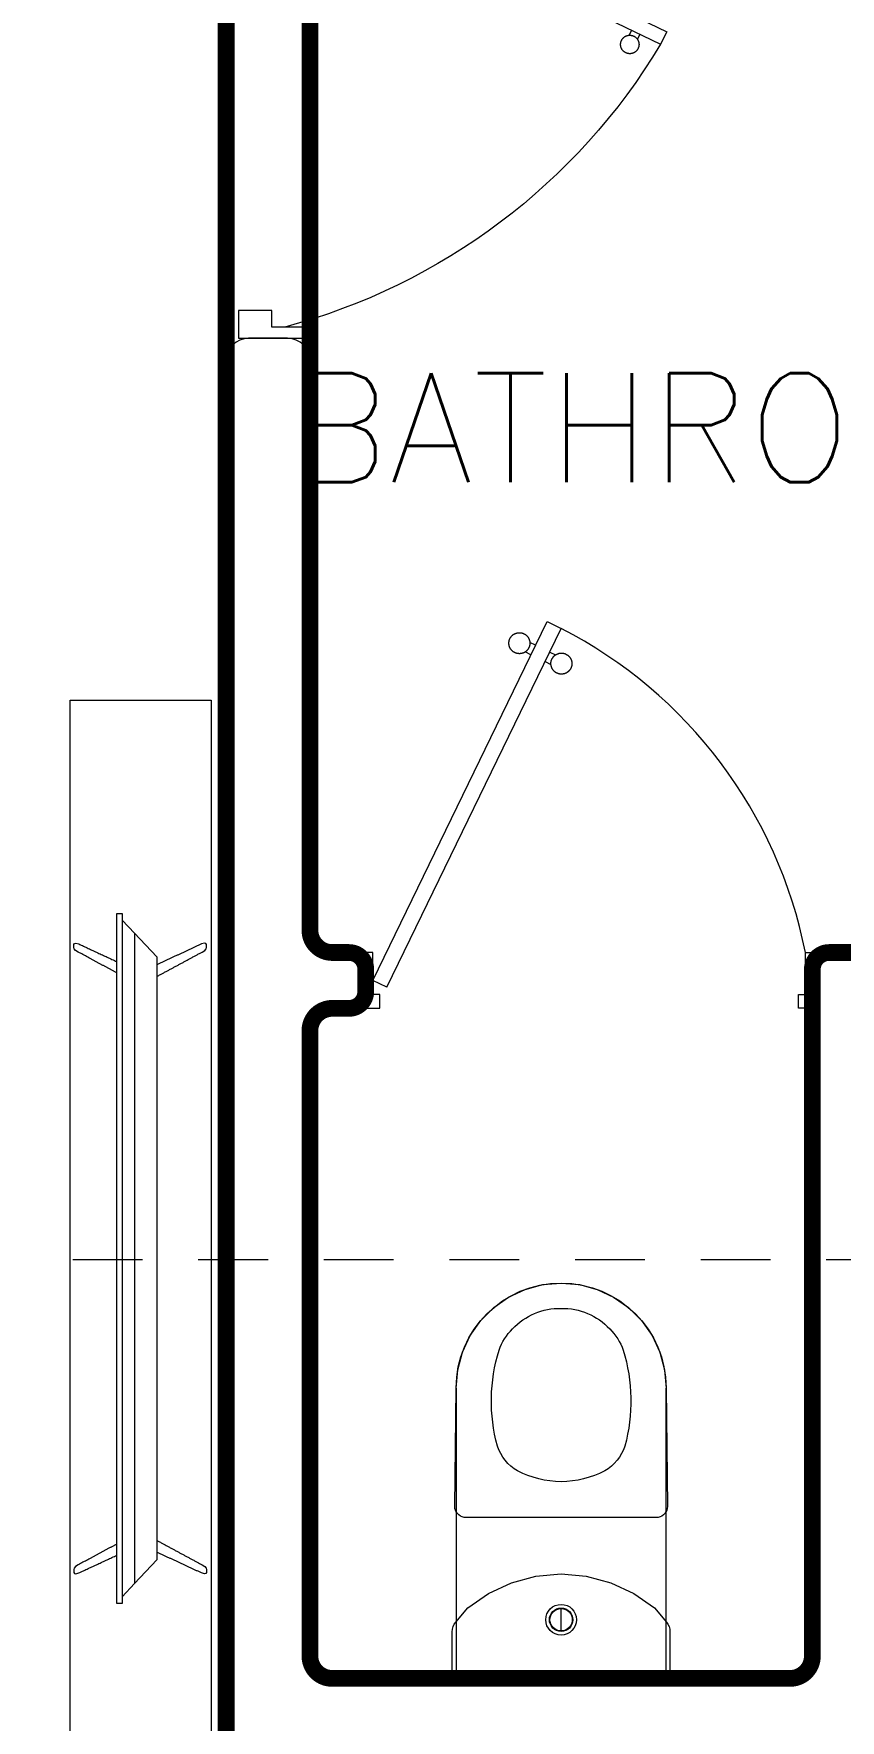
# Model space of a CAD drawing. Header units: metres. Extents: x 14 to 11050, y -346 to 476.
# Drawn here: x 212.367 to 213.812, y -201.877 to -198.856 of the extents above; entities that cross this region are included whole.
import ezdxf

# ---------------------------------------------------------------- set-up
doc = ezdxf.new("R2010")
doc.units = ezdxf.units.M
doc.linetypes.add('0', pattern=[0])
doc.linetypes.add('HIDDEN2', pattern=[0.1875, 0.125, -0.0625])
doc.layers.get('0').update_dxf_attribs({"color": 250, "linetype": '0', "lineweight": 20})
for name, color, linetype, lineweight in [('A-DOOR', 35, 'Continuous', 5), ('A-WALL', 250, 'Continuous', 20), ('baños', 140, 'Continuous', 0), ('MOBILIARIOS', 252, 'Continuous', 0), ('SE-3', 253, 'Continuous', 5), ('textos', 7, 'Continuous', 0)]:
    doc.layers.add(name, color=color, linetype=linetype, lineweight=lineweight)
doc.layers.add('REVESTIMIENTO EXTERIOR', color=7, linetype='Continuous', lineweight=5, true_color=0xffdebd)
doc.layers.add('Techos 1', color=7, linetype='HIDDEN2', lineweight=9, true_color=0x42391a)
doc.styles.get("Standard").update_dxf_attribs({"font": 'arial.ttf', "height": 0.1875})

# ---------------------------------------------------------------- blocks, each defined once
blk = doc.blocks.new('A$C58f5b6b7')
at = {"layer": 'MOBILIARIOS'}
for points in [[(0, 0.2526), (2, 0.2526), (2, 0), (0, 0)], [(0.382, 0.1596), (0.382, 0.1691), (1.618, 0.1691), (1.618, 0.1596)]]:
    blk.add_lwpolyline(points, close=True, dxfattribs=at)
for points in [[(1.6059, 0.1595), (1.5823, 0.1372), (1, 0.1372), (0.4177, 0.1372), (0.3941, 0.1595)], [(1.5823, 0.1372), (1.54, 0.0973), (0.46, 0.0973), (0.4177, 0.1372)]]:
    blk.add_lwpolyline(points, dxfattribs=at)
for points, degree in [([(0.4512, 0.2382, -0.0047), (0.4469, 0.2461, -0.0047), (0.4415, 0.2461, -0.0047), (0.4325, 0.2461, -0.0047), (0.4368, 0.237, -0.0047)], 3), ([(1.5488, 0.2382, -0.0047), (1.5531, 0.2461, -0.0047), (1.5585, 0.2461, -0.0047), (1.5675, 0.2461, -0.0047), (1.5632, 0.237, -0.0047)], 3), ([(0.4368, 0.237, -0.0047), (0.4526, 0.2031, -0.0047), (0.4683, 0.1691, -0.0047)], 2), ([(0.4885, 0.1691, -0.0047), (0.4698, 0.2037, -0.0047), (0.4512, 0.2382, -0.0047)], 2), ([(1.5115, 0.1691, -0.0047), (1.5302, 0.2037, -0.0047), (1.5488, 0.2382, -0.0047)], 2), ([(1.5632, 0.237, -0.0047), (1.5474, 0.2031, -0.0047), (1.5317, 0.1691, -0.0047)], 2), ([(0.4368, 0.0172, -0.0047), (0.4554, 0.0572, -0.0047), (0.474, 0.0973, -0.0047)], 2), ([(0.4951, 0.0973, -0.0047), (0.4731, 0.0566, -0.0047), (0.4512, 0.016, -0.0047)], 2), ([(1.5049, 0.0973), (1.5269, 0.0566), (1.5488, 0.016)], 2), ([(1.5632, 0.0172), (1.5446, 0.0572), (1.526, 0.0973)], 2)]:
    blk.add_open_spline(points, degree=degree, dxfattribs=at)
for points in [[(0.4512, 0.016, -0.0047), (0.4469, 0.0081, -0.0047), (0.4415, 0.0081, -0.0047), (0.4325, 0.0081, -0.0047), (0.4368, 0.0172, -0.0047)], [(1.5488, 0.016), (1.5531, 0.0081), (1.5585, 0.0081), (1.5675, 0.0081), (1.5632, 0.0172)]]:
    blk.add_open_spline(points, degree=3, knots=[-0.08544201, -0.08544201, -0.08544201, -0.08544201, -0.04272101, 0, 0, 0, 0], dxfattribs=at)
blk = doc.blocks.new('P90')
at = {"layer": 'A-DOOR'}
for p, q in [((-0.0476, -0.8576), (0.6364, -0.5264)), ((0.5843, -0.5517), (0.58, -0.5427)), ((0.5992, -0.5445), (0.5949, -0.5355)), ((0.6473, -0.5489), (0.6364, -0.5264)), ((-0.0368, -0.88), (0.6473, -0.5489)), ((0.6101, -0.5669), (0.6144, -0.5759)), ((0.5952, -0.5741), (0.5995, -0.5831)), ((-0.0368, -0.88), (-0.0476, -0.8576))]:
    blk.add_line(p, q, dxfattribs=at)
for points in [[(-0.06, -0.02), (-0.06, -0.05), (-0.12, -0.05), (-0.12, 0), (0, 0), (0, -0.02)], [(-0.0668, -0.88), (-0.0668, -0.85), (-0.1268, -0.85), (-0.1268, -0.9), (-0.0068, -0.9), (-0.0068, -0.88)]]:
    blk.add_lwpolyline(points, close=True, dxfattribs=at)
blk.add_arc((-0.3259, -1.105), 1.1228, 31.0139, 75.0797, dxfattribs=at)
for points in [[(0.5812, -0.5096), (0.5857, -0.5096), (0.5933, -0.5141), (0.5977, -0.5218), (0.5977, -0.5306), (0.5933, -0.5383), (0.5856, -0.5427), (0.5767, -0.5427), (0.5691, -0.5383), (0.5647, -0.5306), (0.5647, -0.5217), (0.5691, -0.514), (0.5768, -0.5096), (0.5812, -0.5096)], [(0.6133, -0.5758), (0.6177, -0.5758), (0.6254, -0.5803), (0.6298, -0.5879), (0.6298, -0.5968), (0.6253, -0.6045), (0.6176, -0.6089), (0.6088, -0.6089), (0.6011, -0.6044), (0.5967, -0.5967), (0.5967, -0.5879), (0.6011, -0.5802), (0.6088, -0.5758), (0.6133, -0.5758)]]:
    blk.add_open_spline(points, degree=2, dxfattribs=at)
blk = doc.blocks.new('A$C3685e79b')
at = {"layer": 'A-DOOR'}
for p, q in [((0.0125, 0.05), (0.3248, 0.6926)), ((0.038, 0.0376), (0.3503, 0.6802)), ((0.3248, 0.6926), (0.3503, 0.6802)), ((0.296, 0.6333), (0.2858, 0.6383)), ((0.3042, 0.6503), (0.294, 0.6552)), ((0.3297, 0.6379), (0.3399, 0.6329)), ((0.3215, 0.621), (0.3317, 0.616)), ((0.038, 0.0376), (0.0125, 0.05))]:
    blk.add_line(p, q, dxfattribs=at)
for points in [[(0, 0), (0.025, 0), (0.025, 0.025), (0.0125, 0.025), (0.0125, 0.1), (0, 0.1), (0, 0)], [(0.8, 0), (0.775, 0), (0.775, 0.025), (0.7875, 0.025), (0.7875, 0.1), (0.8, 0.1), (0.8, 0)]]:
    blk.add_lwpolyline(points, dxfattribs=at)
blk.add_arc((-0.0309, -0.0619), 0.8343, 11.1901, 62.8126, dxfattribs=at)
for points in [[(0.294, 0.6539), (0.294, 0.659), (0.289, 0.6677), (0.2802, 0.6727), (0.2702, 0.6727), (0.2614, 0.6677), (0.2564, 0.6589), (0.2564, 0.6489), (0.2614, 0.6401), (0.2702, 0.6351), (0.2803, 0.6351), (0.289, 0.6401), (0.294, 0.6489), (0.294, 0.6539)], [(0.3693, 0.6173), (0.3693, 0.6224), (0.3642, 0.6311), (0.3555, 0.6361), (0.3454, 0.6361), (0.3367, 0.6311), (0.3316, 0.6224), (0.3317, 0.6123), (0.3367, 0.6035), (0.3454, 0.5985), (0.3555, 0.5985), (0.3643, 0.6036), (0.3693, 0.6123), (0.3693, 0.6173)]]:
    blk.add_open_spline(points, degree=2, dxfattribs=at)
blk = doc.blocks.new('Caroma_ToiletSuites')
at = {"layer": 'baños'}
for p, q in [((-64.3, 696.7), (-94, 682.8)), ((-32.6, 705.1), (-64.3, 696.7)), ((0, 708), (-32.6, 705.1)), ((32.6, 705.1), (0, 708)), ((64.3, 696.7), (32.6, 705.1)), ((94, 682.8), (64.3, 696.7)), ((-94, 682.8), (-120.8, 664)), ((120.8, 664), (94, 682.8)), ((-144, 640.8), (-162.8, 614)), ((-120.8, 664), (-144, 640.8)), ((144, 640.8), (120.8, 664)), ((162.8, 614), (144, 640.8)), ((-162.8, 614), (-176.7, 584.3)), ((176.7, 584.3), (162.8, 614)), ((-176.7, 584.3), (-185.1, 552.6)), ((185.1, 552.6), (176.7, 584.3)), ((-185.1, 552.6), (-188, 520)), ((188, 520), (185.1, 552.6)), ((-188, 520), (-190.5, 308)), ((-188, 0), (-188, 520)), ((188, 520), (188, 0)), ((190.5, 308), (188, 520)), ((-190.5, 308), (-190.2, 304.5)), ((-190.2, 304.5), (-189.3, 301.2)), ((189.3, 301.2), (190.2, 304.5)), ((190.2, 304.5), (190.5, 308)), ((-189.3, 301.2), (-187.8, 298)), ((-187.8, 298), (-185.8, 295.1)), ((-185.8, 295.1), (-183.4, 292.7)), ((-183.4, 292.7), (-180.5, 290.7)), ((-180.5, 290.7), (-177.3, 289.2)), ((-177.3, 289.2), (-174, 288.3)), ((-174, 288.3), (-170.5, 288)), ((-170.5, 288), (170.5, 288)), ((170.5, 288), (174, 288.3)), ((174, 288.3), (177.3, 289.2)), ((177.3, 289.2), (180.5, 290.7)), ((180.5, 290.7), (183.4, 292.7)), ((183.4, 292.7), (185.8, 295.1)), ((185.8, 295.1), (187.8, 298)), ((187.8, 298), (189.3, 301.2)), ((-45.1, 183.1), (-88.9, 171.3)), ((0, 187), (-45.1, 183.1)), ((45.1, 183.1), (0, 187)), ((88.9, 171.3), (45.1, 183.1)), ((-130, 152.2), (-167.1, 126.2)), ((-88.9, 171.3), (-130, 152.2)), ((130, 152.2), (88.9, 171.3)), ((167.1, 126.2), (130, 152.2)), ((-167.1, 126.2), (-188.7, 100.9)), ((0, 85), (0, 125)), ((188.7, 100.9), (167.1, 126.2)), ((-193.4, 92.7), (-194.6, 88.2)), ((-191.4, 97), (-193.4, 92.7)), ((-188.7, 100.9), (-191.4, 97)), ((191.4, 97), (188.7, 100.9)), ((193.4, 92.7), (191.4, 97)), ((194.6, 88.2), (193.4, 92.7)), ((-194.6, 88.2), (-195, 83.5)), ((-195, 83.5), (-195, 0)), ((195, 83.5), (194.6, 88.2)), ((195, 0), (195, 83.5)), ((-195, 0), (195, 0)), ((188, 0), (-188, 0))]:
    blk.add_line(p, q, dxfattribs=at)
for centre, radius, start, end in [((0, 520), 188, 0, 180), ((-2.7, 547.4), 115.2, 88.6565, 137.0404), ((2.7, 547.4), 115.2, 42.9609, 91.3415), ((-18.8, 556.1), 97.6, 134.3372, 160.9897), ((18.8, 556.1), 97.6, 19.01, 45.6643), ((183, 496.7), 307.9, 162.7713, 195.2143), ((-183, 496.7), 307.9, 344.7852, 17.2286), ((-36.1, 442.4), 82.4, 198.763, 239.3582), ((36.1, 442.4), 82.4, 300.6412, 341.2351), ((2.9, 529.9), 177.9, 242.916, 269.0659), ((-2.9, 529.9), 177.9, 270.9339, 297.0836), ((0, 105), 27.5, 0, 180), ((0, 105), 21, 0, 180), ((0, 105), 20, 0, 180), ((0, 105), 27.5, 180, 0), ((0, 105), 21, 180, 0), ((0, 105), 20, 180, 0)]:
    blk.add_arc(centre, radius, start, end, dxfattribs=at)
blk = doc.blocks.new('PL BASE 2N NASAS 09')
at = {"layer": 'A-WALL'}
for p, q in [((162.8575, -6.5617), (162.7875, -6.5617)), ((162.7475, -9.8217), (162.7475, -6.6017)), ((162.8975, -6.6017), (162.8975, -7.6217)), ((162.9675, -7.6617), (162.9375, -7.6617)), ((163.8675, -7.6617), (163.8275, -7.6617)), ((162.9975, -7.6915), (162.9975, -7.7315)), ((163.7975, -7.6917), (163.7975, -8.9217)), ((162.9675, -7.7617), (162.9375, -7.7617)), ((162.8975, -7.8017), (162.8975, -8.9217)), ((163.7575, -8.9617), (162.9375, -8.9617))]:
    blk.add_line(p, q, dxfattribs=at)
for centre, radius, start, end in [((162.7875, -6.6017), 0.04, 90, 180), ((162.8575, -6.6017), 0.04, 0, 90), ((162.9375, -7.6217), 0.04, 180, 270), ((162.9675, -7.6917), 0.03, 0.3995, 89.9991), ((163.8275, -7.6917), 0.03, 90, 180), ((162.9675, -7.7317), 0.03, 270.0009, 0.3953), ((162.9375, -7.8017), 0.04, 90, 180), ((162.9375, -8.9217), 0.04, 180, 270), ((163.7575, -8.9217), 0.04, 270, 0)]:
    blk.add_arc(centre, radius, start, end, dxfattribs=at)
at = {"layer": 'Techos 1'}
blk.add_line((161.3475, -8.2117), (176.0975, -8.2117), dxfattribs=at)
at = {"color": 1}
blk.add_blockref('A$C3685e79b', (162.9975, -7.7617), dxfattribs=at)
at = {"layer": 'A-DOOR', "xscale": -1, "rotation": 180}
blk.add_blockref('P90', (162.8893, -6.5617), dxfattribs=at)
at = {"layer": 'baños', "xscale": -0.000999999934791, "yscale": 0.000999999934791}
blk.add_blockref('Caroma_ToiletSuites', (163.3475, -8.9617), dxfattribs=at)
at = {"layer": 'baños', "linetype": 'Continuous', "flags": 8}
for tag, p in [('MODELNUMBER', (167.1329, -5.6306, 0)), ('TRADENAME', (167.1329, -5.6307, 0)), ('PRODUCT', (167.1329, -5.6307, 0)), ('MATERIAL', (167.1329, -5.6307, 0)), ('MODELNUMBER', (168.3076, -5.6306, 0)), ('TRADENAME', (168.3076, -5.6307, 0)), ('PRODUCT', (168.3076, -5.6307, 0)), ('MATERIAL', (168.3076, -5.6307, 0))]:
    blk.add_attdef(tag, p, '', height=0.0000254, rotation=180.0001, dxfattribs=at)
at = {"layer": 'baños', "linetype": 'Continuous'}
for tag, p, rotation in [('MODELNUMBER', (169.2428, -19.7065), 180.0001), ('TRADENAME', (169.2428, -19.7064), 180.0001), ('MATERIAL', (169.243, -19.7063), 180.0001), ('PRODUCT', (169.243, -19.7064), 180.0001), ('MODELNUMBER', (169.9524, -19.7065), 179.9999), ('MATERIAL', (169.9524, -19.7063), 179.9999), ('TRADENAME', (169.9524, -19.7064), 179.9999), ('PRODUCT', (169.9524, -19.7064), 179.9999)]:
    blk.add_attdef(tag, p, '', height=0.0000254, rotation=rotation, dxfattribs=at)
at = {"layer": 'textos', "insert": (162.7301, -6.8195), "char_height": 0.195, "width": 3.404877, "attachment_point": 7}
blk.add_mtext('{\\Fromans|c0; BATHROOM 4}', dxfattribs=at)
blk = doc.blocks.new('PL MUEBLES 2N NASAS 09')
blk.add_blockref('PL BASE 2N NASAS 09', (49.9143, 62.717))
at = {"layer": 'MOBILIARIOS', "rotation": 90.00000000000001}
blk.add_blockref('A$C58f5b6b7', (212.6348, 53.5073, 0.0047), dxfattribs=at)

msp = doc.modelspace()

# ---------------------------------------------------------------- linework, layer by layer
at = {"layer": 'REVESTIMIENTO EXTERIOR', "const_width": 0.03}
msp.add_lwpolyline([(208.5118, -198.3919, -0.407125), (208.5509, -198.3519), (209.4218, -198.3519), (212.3018, -198.3519), (212.6718, -198.3519, -0.414213), (212.7118, -198.3919), (212.7118, -203.7119, -0.414551), (212.6718, -203.7519), (212.3018, -203.7519), (210.6218, -203.7519), (208.5518, -203.7519, -0.414216), (208.5118, -203.7119)], format="xyb", close=True, dxfattribs=at)
at = {"layer": 'SE-3', "color": 254, "true_color": 0xd7ebd2, "transparency": 33554687, "const_width": 0.03}
msp.add_lwpolyline([(212.8618, -200.4619), (212.8618, -198.3919)], dxfattribs=at)
for points in [[(212.8618, -200.4619, 0.413285), (212.9017, -200.5019), (212.9319, -200.5019, -0.411072), (212.9618, -200.5316), (212.9618, -200.5721, -0.412091), (212.9318, -200.6019), (212.9018, -200.6019, 0.414214), (212.8618, -200.6419)], [(215.0501, -201.7901, -0.198912), (215.0218, -201.8019), (213.9018, -201.8019, -0.414214), (213.8618, -201.7619), (213.8618, -200.5319, 0.414218), (213.8318, -200.5019), (213.7918, -200.5019, 0.414213), (213.7618, -200.5319), (213.7618, -201.7619, -0.414214), (213.7218, -201.8019), (212.9018, -201.8019, -0.414214), (212.8618, -201.7619), (212.8618, -200.6419)]]:
    msp.add_lwpolyline(points, format="xyb", dxfattribs=at)

# ---------------------------------------------------------------- block references
at = {"layer": 'REVESTIMIENTO EXTERIOR', "color": 30, "true_color": 0xf8991e}
msp.add_blockref('PL MUEBLES 2N NASAS 09', (0.05, -255.5571), dxfattribs=at)

doc.saveas('drawing.dxf')
